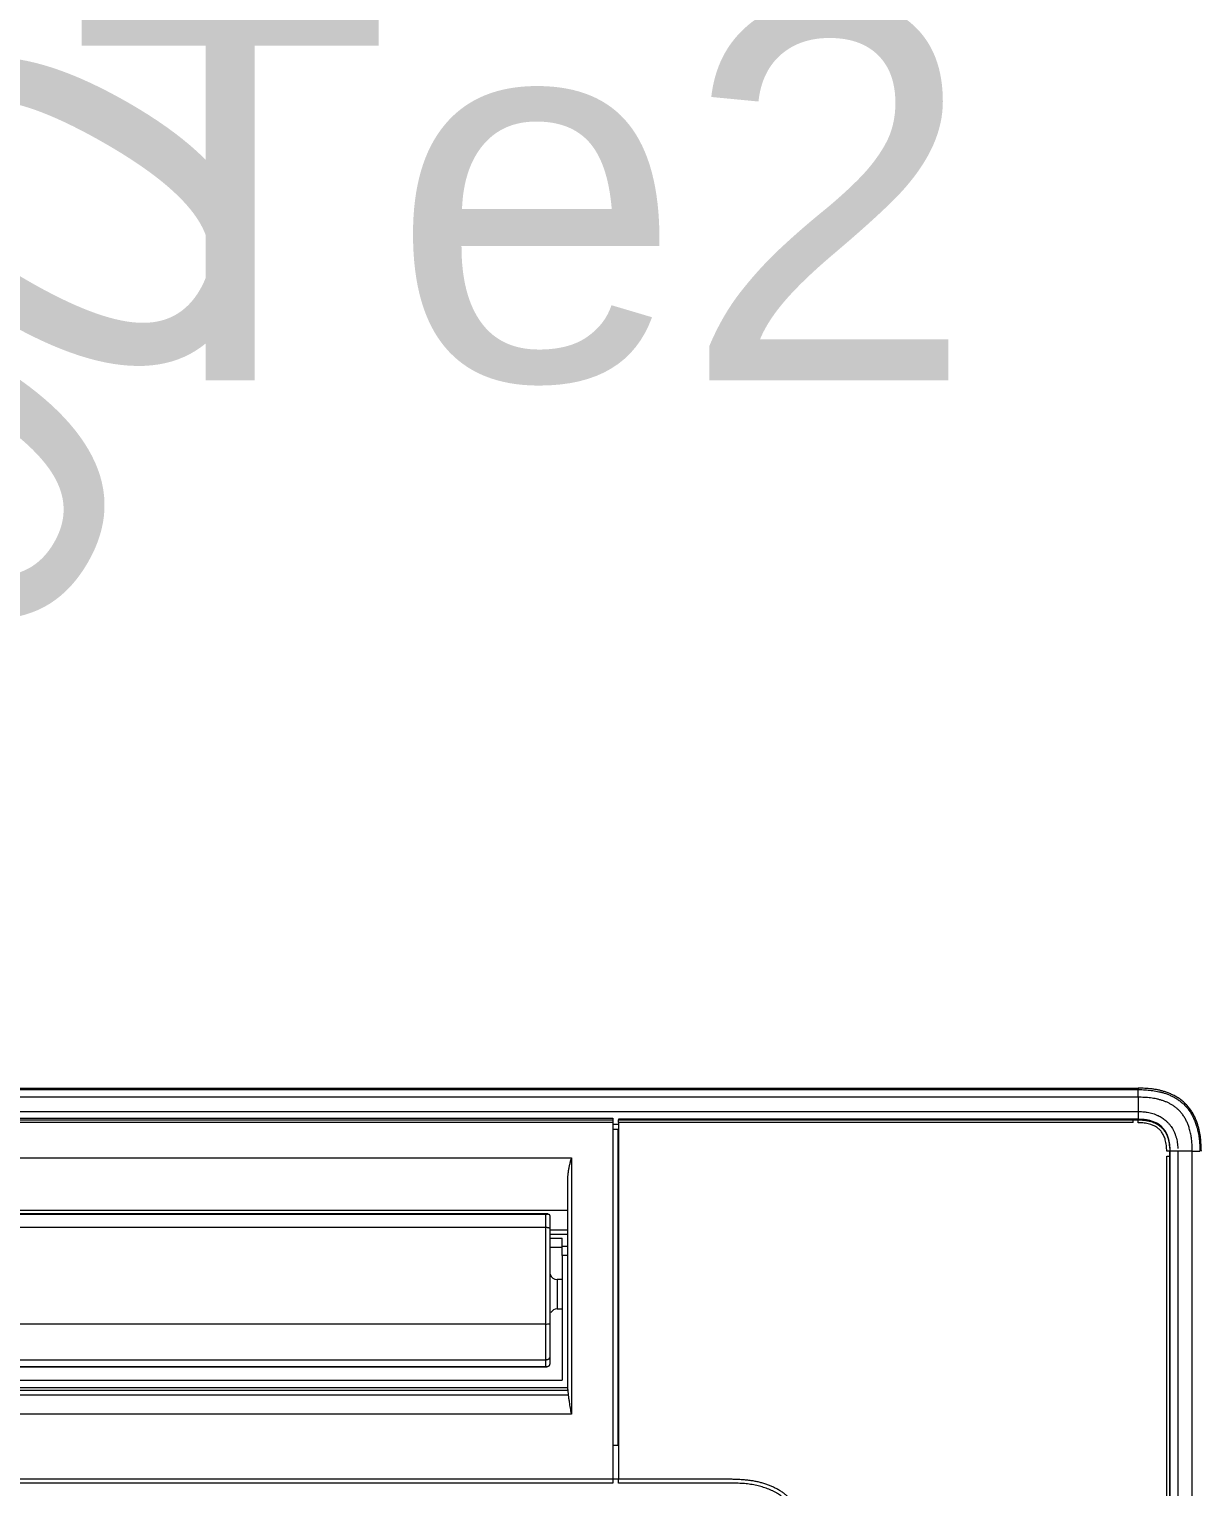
# Model space of a CAD drawing. Header units: metres. Extents: x -101133.8 to -101066.7, y -24899.3 to -24824.7.
# Drawn here: x -101108.305 to -101107.9937, y -24833.3835 to -24832.996 of the extents above; entities that cross this region are included whole.
import ezdxf

# ---------------------------------------------------------------- set-up
doc = ezdxf.new("R2010")
doc.units = ezdxf.units.M
doc.header["$LTSCALE"] = 0.2
doc.header["$PDSIZE"] = -5
for name, color, linetype in [('CMT-COTATION DIVERS', 1, 'Continuous'), ('CMT-CVC-MATERIEL', 30, 'Continuous'), ('CMT-PLB-EC-U', 1, 'Continuous'), ('CMT-PLB-EV-SOUS DALLAGE', 1, 'Continuous')]:
    doc.layers.add(name, color=color, linetype=linetype)
doc.styles.add('Arial', font='arial.ttf')
doc.styles.get("Standard").update_dxf_attribs({"font": 'arial.ttf'})
doc.dimstyles.get("Standard").update_dxf_attribs({"dimtxt": 0.18, "dimasz": 0.18, "dimexe": 0.18, "dimexo": 0.0625, "dimgap": 0.09, "dimtad": 0, "dimtih": 1, "dimtoh": 1, "dimdec": 4, "dimzin": 0, "dimdsep": 46, "dimtxsty": 'Standard', "dimcen": 0.09, "dimadec": 0, "dimazin": 0, "dimtfac": 1, "dimtdec": 4, "dimtofl": 0, "dimtmove": 0, "dimatfit": 3, "dimfxl": 1, "dimtolj": 1, "dimtzin": 0, "dimarcsym": 0})

# ---------------------------------------------------------------- blocks, each defined once
blk = doc.blocks.new('Cassette 600x600')
at = {"linetype": 'Continuous', "lineweight": 13}
for p, q in [((-20573.93, 565.59), (-20573.93, 561.77)), ((-19987.53, 565.59), (-20573.93, 565.59)), ((-20573.93, 561.77), (-19987.53, 561.77)), ((-20573.93, 561.77), (-20573.93, 559.7)), ((-20573.93, 559.7), (-20573.93, 559.55)), ((-20435.73, 559.7), (-20573.93, 559.7)), ((-20573.93, 559.55), (-20572.62, 559.55)), ((-20572.62, 559.55), (-20435.73, 559.55)), ((-20435.73, 558.84), (-20572.62, 558.84)), ((-20590.73, 551.21), (-20590.33, 551.21)), ((-20590.73, -35.19), (-20590.73, 551.21)), ((-20590.33, -35.19), (-20590.33, 551.21)), ((-20588.32, 551.21), (-20584.49, 551.21)), ((-20588.32, 551.21), (-20588.32, -35.19)), ((-20584.49, -35.19), (-20584.49, 551.21)), ((-20584.49, 551.21), (-20582.43, 551.21)), ((-20582.28, 551.21), (-20582.43, 551.21)), ((-20582.43, 551.21), (-20582.43, 413.01)), ((-20582.28, 549.89), (-20582.28, 551.21)), ((-20582.28, 413.01), (-20582.28, 549.89)), ((-20581.56, 549.89), (-20581.56, 413.01)), ((-20486.73, 443.21), (-20486.73, 413.01)), ((-20485.73, 443.21), (-20485.73, 434)), ((-20485.73, 434), (-20485.73, 413.01)), ((-20485.73, 415.01), (-20485.73, 414.22)), ((-20582.73, 104.51), (-20582.73, 411.51)), ((-20582.73, 411.51), (-20582.28, 411.51)), ((-20582.43, 413.01), (-20582.28, 413.01)), ((-20581.56, 413.01), (-20582.28, 413.01)), ((-20582.28, 104.51), (-20582.28, 411.51)), ((-20582.28, 411.51), (-20581.56, 411.51)), ((-20581.56, 413.01), (-20486.73, 413.01)), ((-20581.56, 411.51), (-20581.56, 104.51)), ((-20581.56, 411.51), (-20486.73, 411.51)), ((-20581.03, 413.01), (-20581.03, 411.51)), ((-20579.73, 413.01), (-20579.73, 412.91)), ((-20579.73, 412.91), (-20579.73, 411.51)), ((-20495.73, 412.91), (-20579.73, 412.91)), ((-20495.73, 412.91), (-20495.73, 411.51)), ((-20485.73, 413.01), (-20486.73, 413.01)), ((-20486.73, 413.01), (-20486.73, 411.51)), ((-20486.73, 411.51), (-20486.73, 104.51)), ((-20486.73, 411.51), (-20485.73, 411.51)), ((-20485.73, 411.51), (-20485.73, 104.51)), ((-20572.22, 115.51), (-20572.22, 400.51)), ((-20572.22, 400.51), (-20504.07, 400.51)), ((-20510.98, 399.51), (-20566.63, 399.51)), ((-20558.17, 399.51), (-20558.17, 116.51)), ((-20552.99, 399.51), (-20552.99, 394.71)), ((-20551.83, 399.51), (-20551.83, 394.71)), ((-20548.73, 398.01), (-20548.73, 399.51)), ((-20546.27, 399.51), (-20546.27, 398.01)), ((-20511.13, 116.51), (-20511.13, 399.51)), ((-20509.2, 399.7), (-20510.35, 399.59)), ((-20510.35, 399.59), (-20510.35, 116.42)), ((-20509.2, 116.31), (-20509.2, 399.7)), ((-20504.07, 400.51), (-20504.07, 115.51)), ((-20550.85, 394.71), (-20550.85, 398.01)), ((-20548.73, 398.01), (-20550.85, 398.01)), ((-20546.27, 398.01), (-20548.73, 398.01)), ((-20548.43, 394.71), (-20548.43, 398.01)), ((-20546.27, 398.01), (-20513.13, 398.01)), ((-20539.83, 398.01), (-20539.83, 396.71)), ((-20539.83, 396.71), (-20532.03, 396.71)), ((-20532.03, 396.71), (-20532.03, 398.01)), ((-20513.13, 118.01), (-20513.13, 398.01)), ((-20557.27, 394.23), (-20557.27, 121.78)), ((-20553.73, 393.71), (-20557.11, 393.71)), ((-20557.11, 393.71), (-20557.11, 122.31)), ((-20556.8, 394.69), (-20556.58, 394.71)), ((-20556.58, 394.71), (-20553.44, 394.71)), ((-20528.03, 393.71), (-20553.73, 393.71)), ((-20553.73, 122.31), (-20553.73, 393.71)), ((-20553.44, 394.71), (-20528.06, 394.71)), ((-20528.06, 394.71), (-20519.13, 394.71)), ((-20528.03, 122.31), (-20528.03, 393.71)), ((-20518.53, 393.71), (-20528.03, 393.71)), ((-20519.13, 394.71), (-20517.53, 394.71)), ((-20518.53, 122.31), (-20518.53, 393.71)), ((-20516.68, 393.71), (-20518.53, 393.71)), ((-20517.53, 394.71), (-20517.35, 394.7)), ((-20516.68, 122.31), (-20516.68, 393.71)), ((-20516.64, 122.04), (-20516.64, 393.97))]:
    blk.add_line(p, q, dxfattribs=at)
for centre, radius, start, end in [((-20565.04, 558.93), 8.91, 175.9739, 180.7197), ((-20581.65, 542.32), 8.91, 89.2804, 94.0261), ((-20541.83, 396.71), 2, 286.6773, 0), ((-20530.03, 396.71), 2, 180, 239.2042), ((-20536.29, 393.95), 8.27, 358.2687, 5.2085)]:
    blk.add_arc(centre, radius, start, end, dxfattribs=at)
for points, knots in [([(-20573.93, 568.01), (-20574.23, 568), (-20574.53, 567.99), (-20574.82, 567.98), (-20575.12, 567.97), (-20575.42, 567.95), (-20575.72, 567.94), (-20576.01, 567.92), (-20576.31, 567.9), (-20576.61, 567.88), (-20576.9, 567.86), (-20577.2, 567.83), (-20577.5, 567.79), (-20577.79, 567.76), (-20578.09, 567.72), (-20578.38, 567.67), (-20578.67, 567.62), (-20578.97, 567.56), (-20579.26, 567.5), (-20579.54, 567.44), (-20579.82, 567.38), (-20580.13, 567.3), (-20580.43, 567.22), (-20580.75, 567.12), (-20580.98, 567.05), (-20581.2, 566.98), (-20581.35, 566.93), (-20581.51, 566.87), (-20581.68, 566.82), (-20581.86, 566.75), (-20582.04, 566.68), (-20582.21, 566.61), (-20582.38, 566.54), (-20582.55, 566.47), (-20582.72, 566.39), (-20582.9, 566.32), (-20583.06, 566.23), (-20583.23, 566.15), (-20583.4, 566.07), (-20583.56, 565.98), (-20583.73, 565.9), (-20583.89, 565.81), (-20584.05, 565.71), (-20584.21, 565.62), (-20584.37, 565.52), (-20584.53, 565.42), (-20584.68, 565.32), (-20584.84, 565.21), (-20584.99, 565.11), (-20585.14, 565), (-20585.29, 564.88), (-20585.44, 564.77), (-20585.59, 564.65), (-20585.73, 564.53), (-20585.88, 564.41), (-20586.02, 564.29), (-20586.16, 564.16), (-20586.29, 564.03), (-20586.43, 563.9), (-20586.56, 563.77), (-20586.69, 563.63), (-20586.82, 563.5), (-20586.95, 563.36), (-20587.07, 563.22), (-20587.2, 563.08), (-20587.32, 562.94), (-20587.44, 562.79), (-20587.55, 562.64), (-20587.67, 562.48), (-20587.78, 562.34), (-20587.88, 562.2), (-20587.97, 562.07), (-20588.1, 561.87), (-20588.25, 561.64), (-20588.45, 561.32), (-20588.62, 561.01), (-20588.79, 560.7), (-20588.93, 560.4), (-20589.07, 560.1), (-20589.21, 559.8), (-20589.34, 559.48), (-20589.46, 559.16), (-20589.58, 558.84), (-20589.7, 558.5), (-20589.79, 558.2), (-20589.89, 557.9), (-20589.96, 557.63), (-20590.04, 557.35), (-20590.11, 557.07), (-20590.18, 556.78), (-20590.24, 556.49), (-20590.3, 556.2), (-20590.35, 555.91), (-20590.4, 555.62), (-20590.45, 555.33), (-20590.49, 555.03), (-20590.52, 554.74), (-20590.56, 554.45), (-20590.58, 554.16), (-20590.61, 553.86), (-20590.63, 553.57), (-20590.65, 553.27), (-20590.66, 552.98), (-20590.68, 552.68), (-20590.69, 552.39), (-20590.7, 552.09), (-20590.71, 551.8), (-20590.72, 551.5), (-20590.73, 551.21)], [0, 0, 0, 0, 1, 1, 1, 2, 2, 2, 3, 3, 3, 4, 4, 4, 5, 5, 5, 6, 6, 6, 7, 7, 7, 8, 8, 8, 9, 9, 9, 10, 10, 10, 11, 11, 11, 12, 12, 12, 13, 13, 13, 14, 14, 14, 15, 15, 15, 16, 16, 16, 17, 17, 17, 18, 18, 18, 19, 19, 19, 20, 20, 20, 21, 21, 21, 22, 22, 22, 23, 23, 23, 24, 24, 24, 25, 25, 25, 26, 26, 26, 27, 27, 27, 28, 28, 28, 29, 29, 29, 30, 30, 30, 31, 31, 31, 32, 32, 32, 33, 33, 33, 34, 34, 34, 35, 35, 35, 36, 36, 36, 36]), ([(-20590.33, 551.21), (-20590.33, 551.25), (-20590.33, 551.3), (-20590.33, 551.35), (-20590.33, 551.39), (-20590.33, 551.44), (-20590.33, 551.49), (-20590.33, 551.53), (-20590.33, 551.58), (-20590.33, 551.63), (-20590.33, 551.67), (-20590.33, 551.72), (-20590.33, 551.77), (-20590.32, 551.97), (-20590.31, 552.3), (-20590.3, 552.6), (-20590.29, 552.9), (-20590.27, 553.16), (-20590.25, 553.43), (-20590.23, 553.71), (-20590.21, 553.99), (-20590.18, 554.26), (-20590.15, 554.54), (-20590.11, 554.82), (-20590.07, 555.09), (-20590.03, 555.36), (-20589.99, 555.64), (-20589.94, 555.91), (-20589.89, 556.18), (-20589.84, 556.45), (-20589.78, 556.73), (-20589.72, 557), (-20589.65, 557.27), (-20589.58, 557.53), (-20589.5, 557.79), (-20589.43, 558.04), (-20589.34, 558.33), (-20589.24, 558.62), (-20589.13, 558.94), (-20589, 559.25), (-20588.88, 559.57), (-20588.75, 559.86), (-20588.61, 560.15), (-20588.47, 560.44), (-20588.33, 560.73), (-20588.15, 561.02), (-20587.98, 561.32), (-20587.78, 561.63), (-20587.63, 561.85), (-20587.52, 562.03), (-20587.43, 562.14), (-20587.33, 562.27), (-20587.24, 562.4), (-20587.13, 562.54), (-20587.02, 562.68), (-20586.9, 562.81), (-20586.79, 562.94), (-20586.68, 563.07), (-20586.57, 563.19), (-20586.45, 563.32), (-20586.33, 563.44), (-20586.21, 563.56), (-20586.09, 563.68), (-20585.96, 563.8), (-20585.84, 563.92), (-20585.71, 564.03), (-20585.58, 564.14), (-20585.45, 564.25), (-20585.31, 564.36), (-20585.18, 564.47), (-20585.05, 564.57), (-20584.92, 564.67), (-20584.77, 564.78), (-20584.62, 564.88), (-20584.46, 564.99), (-20584.29, 565.1), (-20584.13, 565.2), (-20583.97, 565.3), (-20583.8, 565.4), (-20583.63, 565.49), (-20583.46, 565.59), (-20583.29, 565.68), (-20583.12, 565.76), (-20582.95, 565.85), (-20582.78, 565.93), (-20582.6, 566.01), (-20582.43, 566.09), (-20582.25, 566.17), (-20582.07, 566.24), (-20581.9, 566.31), (-20581.71, 566.38), (-20581.53, 566.45), (-20581.35, 566.51), (-20581.17, 566.57), (-20580.99, 566.63), (-20580.83, 566.69), (-20580.62, 566.75), (-20580.41, 566.81), (-20580.16, 566.88), (-20579.92, 566.94), (-20579.68, 567), (-20579.45, 567.05), (-20579.22, 567.1), (-20578.98, 567.15), (-20578.75, 567.2), (-20578.51, 567.24), (-20578.27, 567.28), (-20578.03, 567.32), (-20577.79, 567.35), (-20577.55, 567.39), (-20577.32, 567.42), (-20577.07, 567.44), (-20576.83, 567.47), (-20576.59, 567.49), (-20576.35, 567.51), (-20576.12, 567.53), (-20575.89, 567.55), (-20575.63, 567.56), (-20575.37, 567.58), (-20575.09, 567.59), (-20574.91, 567.59), (-20574.81, 567.59), (-20574.74, 567.6), (-20574.66, 567.6), (-20574.58, 567.6), (-20574.5, 567.6), (-20574.42, 567.6), (-20574.34, 567.6), (-20574.26, 567.6), (-20574.17, 567.6), (-20574.09, 567.6), (-20574.01, 567.61), (-20573.93, 567.61)], [0, 0, 0, 0, 1, 1, 1, 2, 2, 2, 3, 3, 3, 4, 4, 4, 5, 5, 5, 6, 6, 6, 7, 7, 7, 8, 8, 8, 9, 9, 9, 10, 10, 10, 11, 11, 11, 12, 12, 12, 13, 13, 13, 14, 14, 14, 15, 15, 15, 16, 16, 16, 17, 17, 17, 18, 18, 18, 19, 19, 19, 20, 20, 20, 21, 21, 21, 22, 22, 22, 23, 23, 23, 24, 24, 24, 25, 25, 25, 26, 26, 26, 27, 27, 27, 28, 28, 28, 29, 29, 29, 30, 30, 30, 31, 31, 31, 32, 32, 32, 33, 33, 33, 34, 34, 34, 35, 35, 35, 36, 36, 36, 37, 37, 37, 38, 38, 38, 39, 39, 39, 40, 40, 40, 41, 41, 41, 42, 42, 42, 43, 43, 43, 44, 44, 44, 44]), ([(-20573.93, 565.59), (-20573.93, 565.66), (-20573.93, 565.72), (-20573.93, 565.79), (-20573.93, 565.85), (-20573.93, 565.92), (-20573.93, 565.98), (-20573.93, 566.05), (-20573.93, 566.11), (-20573.93, 566.17), (-20573.93, 566.23), (-20573.93, 566.3), (-20573.93, 566.35), (-20573.93, 566.41), (-20573.93, 566.47), (-20573.93, 566.53), (-20573.93, 566.58), (-20573.93, 566.64), (-20573.93, 566.69), (-20573.93, 566.74), (-20573.93, 566.79), (-20573.93, 566.84), (-20573.93, 566.89), (-20573.93, 566.94), (-20573.93, 566.99), (-20573.93, 567.03), (-20573.93, 567.07), (-20573.93, 567.12), (-20573.93, 567.16), (-20573.93, 567.2), (-20573.93, 567.23), (-20573.93, 567.27), (-20573.93, 567.3), (-20573.93, 567.33), (-20573.93, 567.37), (-20573.93, 567.39), (-20573.93, 567.42), (-20573.93, 567.44), (-20573.93, 567.46), (-20573.93, 567.48), (-20573.93, 567.5), (-20573.93, 567.52), (-20573.93, 567.53), (-20573.93, 567.55), (-20573.93, 567.56), (-20573.93, 567.57), (-20573.93, 567.58), (-20573.93, 567.59), (-20573.93, 567.61)], [0, 0, 0, 0, 1, 1, 1, 2, 2, 2, 3, 3, 3, 4, 4, 4, 5, 5, 5, 6, 6, 6, 7, 7, 7, 8, 8, 8, 9, 9, 9, 10, 10, 10, 11, 11, 11, 12, 12, 12, 13, 13, 13, 14, 14, 14, 15, 15, 15, 16, 16, 16, 16]), ([(-20573.93, 565.59), (-20574.01, 565.59), (-20574.08, 565.59), (-20574.16, 565.59), (-20574.24, 565.59), (-20574.31, 565.59), (-20574.39, 565.59), (-20574.47, 565.59), (-20574.54, 565.59), (-20574.62, 565.58), (-20574.69, 565.58), (-20574.76, 565.58), (-20574.85, 565.58), (-20575.02, 565.57), (-20575.27, 565.56), (-20575.51, 565.55), (-20575.74, 565.54), (-20575.95, 565.52), (-20576.16, 565.51), (-20576.38, 565.49), (-20576.6, 565.47), (-20576.82, 565.44), (-20577.04, 565.42), (-20577.26, 565.39), (-20577.48, 565.36), (-20577.7, 565.33), (-20577.91, 565.29), (-20578.13, 565.26), (-20578.35, 565.22), (-20578.56, 565.18), (-20578.78, 565.13), (-20578.99, 565.09), (-20579.2, 565.04), (-20579.42, 564.98), (-20579.64, 564.92), (-20579.87, 564.86), (-20580.05, 564.8), (-20580.24, 564.75), (-20580.37, 564.7), (-20580.52, 564.65), (-20580.67, 564.6), (-20580.83, 564.55), (-20580.99, 564.49), (-20581.14, 564.43), (-20581.29, 564.37), (-20581.44, 564.3), (-20581.59, 564.24), (-20581.74, 564.17), (-20581.89, 564.1), (-20582.04, 564.03), (-20582.19, 563.96), (-20582.33, 563.88), (-20582.48, 563.81), (-20582.62, 563.73), (-20582.76, 563.65), (-20582.91, 563.56), (-20583.05, 563.47), (-20583.18, 563.39), (-20583.31, 563.31), (-20583.43, 563.23), (-20583.59, 563.11), (-20583.78, 562.98), (-20584.03, 562.78), (-20584.25, 562.59), (-20584.48, 562.4), (-20584.68, 562.21), (-20584.87, 562.01), (-20585.07, 561.81), (-20585.26, 561.6), (-20585.44, 561.38), (-20585.62, 561.16), (-20585.79, 560.94), (-20585.95, 560.71), (-20586.11, 560.48), (-20586.26, 560.24), (-20586.39, 560), (-20586.53, 559.76), (-20586.66, 559.51), (-20586.78, 559.26), (-20586.9, 559.01), (-20587.02, 558.76), (-20587.12, 558.5), (-20587.22, 558.24), (-20587.32, 557.97), (-20587.41, 557.71), (-20587.5, 557.45), (-20587.57, 557.19), (-20587.65, 556.92), (-20587.72, 556.66), (-20587.79, 556.39), (-20587.85, 556.12), (-20587.9, 555.85), (-20587.96, 555.58), (-20588, 555.31), (-20588.05, 555.04), (-20588.09, 554.77), (-20588.12, 554.5), (-20588.15, 554.23), (-20588.18, 553.95), (-20588.2, 553.68), (-20588.22, 553.4), (-20588.24, 553.13), (-20588.26, 552.86), (-20588.27, 552.58), (-20588.28, 552.31), (-20588.29, 552.03), (-20588.3, 551.76), (-20588.31, 551.48), (-20588.32, 551.21)], [0, 0, 0, 0, 1, 1, 1, 2, 2, 2, 3, 3, 3, 4, 4, 4, 5, 5, 5, 6, 6, 6, 7, 7, 7, 8, 8, 8, 9, 9, 9, 10, 10, 10, 11, 11, 11, 12, 12, 12, 13, 13, 13, 14, 14, 14, 15, 15, 15, 16, 16, 16, 17, 17, 17, 18, 18, 18, 19, 19, 19, 20, 20, 20, 21, 21, 21, 22, 22, 22, 23, 23, 23, 24, 24, 24, 25, 25, 25, 26, 26, 26, 27, 27, 27, 28, 28, 28, 29, 29, 29, 30, 30, 30, 31, 31, 31, 32, 32, 32, 33, 33, 33, 34, 34, 34, 35, 35, 35, 36, 36, 36, 36]), ([(-20584.49, 551.21), (-20584.49, 551.41), (-20584.49, 551.61), (-20584.48, 551.82), (-20584.48, 552.02), (-20584.46, 552.22), (-20584.45, 552.43), (-20584.43, 552.63), (-20584.41, 552.84), (-20584.39, 553.04), (-20584.37, 553.23), (-20584.34, 553.42), (-20584.3, 553.64), (-20584.27, 553.87), (-20584.22, 554.13), (-20584.16, 554.39), (-20584.1, 554.64), (-20584.03, 554.88), (-20583.96, 555.12), (-20583.89, 555.36), (-20583.81, 555.6), (-20583.72, 555.84), (-20583.62, 556.08), (-20583.51, 556.33), (-20583.42, 556.54), (-20583.32, 556.74), (-20583.23, 556.9), (-20583.14, 557.07), (-20583.05, 557.23), (-20582.94, 557.41), (-20582.83, 557.58), (-20582.72, 557.75), (-20582.6, 557.91), (-20582.49, 558.06), (-20582.37, 558.22), (-20582.26, 558.36), (-20582.11, 558.53), (-20581.97, 558.69), (-20581.8, 558.87), (-20581.63, 559.04), (-20581.46, 559.21), (-20581.29, 559.36), (-20581.11, 559.51), (-20580.93, 559.66), (-20580.74, 559.8), (-20580.55, 559.94), (-20580.36, 560.07), (-20580.17, 560.19), (-20579.96, 560.32), (-20579.74, 560.45), (-20579.5, 560.58), (-20579.25, 560.69), (-20579.01, 560.81), (-20578.77, 560.91), (-20578.52, 561.01), (-20578.27, 561.1), (-20578.02, 561.19), (-20577.76, 561.26), (-20577.51, 561.34), (-20577.25, 561.4), (-20576.99, 561.46), (-20576.74, 561.52), (-20576.49, 561.56), (-20576.23, 561.6), (-20575.98, 561.64), (-20575.72, 561.67), (-20575.47, 561.7), (-20575.21, 561.72), (-20574.96, 561.74), (-20574.7, 561.75)], [0, 0, 0, 0, 1, 1, 1, 2, 2, 2, 3, 3, 3, 4, 4, 4, 5, 5, 5, 6, 6, 6, 7, 7, 7, 8, 8, 8, 9, 9, 9, 10, 10, 10, 11, 11, 11, 12, 12, 12, 13, 13, 13, 14, 14, 14, 15, 15, 15, 16, 16, 16, 17, 17, 17, 18, 18, 18, 19, 19, 19, 20, 20, 20, 21, 21, 21, 22, 22, 22, 23, 23, 23, 23]), ([(-20573.93, 559.7), (-20574.08, 559.7), (-20574.24, 559.69), (-20574.39, 559.69), (-20574.55, 559.68), (-20574.7, 559.68), (-20574.85, 559.67), (-20575.01, 559.66), (-20575.16, 559.65), (-20575.31, 559.64), (-20575.47, 559.63), (-20575.62, 559.61), (-20575.77, 559.59), (-20575.93, 559.58), (-20576.08, 559.55), (-20576.23, 559.53), (-20576.38, 559.5), (-20576.53, 559.48), (-20576.68, 559.44), (-20576.83, 559.41), (-20576.99, 559.37), (-20577.13, 559.34), (-20577.28, 559.3), (-20577.41, 559.26), (-20577.57, 559.21), (-20577.74, 559.15), (-20577.92, 559.09), (-20578.1, 559.02), (-20578.28, 558.95), (-20578.44, 558.88), (-20578.61, 558.79), (-20578.77, 558.71), (-20578.94, 558.63), (-20579.1, 558.53), (-20579.26, 558.44), (-20579.41, 558.34), (-20579.56, 558.23), (-20579.72, 558.12), (-20579.86, 558), (-20580, 557.88), (-20580.14, 557.76), (-20580.28, 557.63), (-20580.41, 557.49), (-20580.54, 557.36), (-20580.66, 557.22), (-20580.78, 557.07), (-20580.9, 556.92), (-20581.01, 556.76), (-20581.11, 556.62), (-20581.2, 556.47), (-20581.29, 556.33), (-20581.37, 556.18), (-20581.45, 556.03), (-20581.52, 555.88), (-20581.59, 555.73), (-20581.66, 555.57), (-20581.73, 555.42), (-20581.79, 555.26), (-20581.85, 555.1), (-20581.91, 554.93), (-20581.95, 554.78), (-20582, 554.62), (-20582.04, 554.48), (-20582.08, 554.34), (-20582.11, 554.2), (-20582.15, 554.05), (-20582.18, 553.9), (-20582.21, 553.75), (-20582.24, 553.61), (-20582.26, 553.46), (-20582.29, 553.31), (-20582.31, 553.16), (-20582.32, 553.01), (-20582.34, 552.86), (-20582.36, 552.71), (-20582.37, 552.56), (-20582.38, 552.41), (-20582.39, 552.26), (-20582.4, 552.11), (-20582.4, 551.96), (-20582.41, 551.81), (-20582.41, 551.66), (-20582.42, 551.51), (-20582.42, 551.36), (-20582.43, 551.21)], [0, 0, 0, 0, 1, 1, 1, 2, 2, 2, 3, 3, 3, 4, 4, 4, 5, 5, 5, 6, 6, 6, 7, 7, 7, 8, 8, 8, 9, 9, 9, 10, 10, 10, 11, 11, 11, 12, 12, 12, 13, 13, 13, 14, 14, 14, 15, 15, 15, 16, 16, 16, 17, 17, 17, 18, 18, 18, 19, 19, 19, 20, 20, 20, 21, 21, 21, 22, 22, 22, 23, 23, 23, 24, 24, 24, 25, 25, 25, 26, 26, 26, 27, 27, 27, 28, 28, 28, 28]), ([(-20582.28, 551.21), (-20582.28, 551.36), (-20582.28, 551.51), (-20582.27, 551.66), (-20582.27, 551.81), (-20582.26, 551.96), (-20582.26, 552.11), (-20582.25, 552.26), (-20582.24, 552.41), (-20582.22, 552.56), (-20582.21, 552.71), (-20582.2, 552.86), (-20582.18, 553.01), (-20582.16, 553.16), (-20582.14, 553.3), (-20582.11, 553.45), (-20582.09, 553.6), (-20582.06, 553.75), (-20582.03, 553.89), (-20582, 554.04), (-20581.97, 554.19), (-20581.93, 554.33), (-20581.89, 554.47), (-20581.86, 554.61), (-20581.81, 554.77), (-20581.76, 554.92), (-20581.7, 555.1), (-20581.63, 555.27), (-20581.57, 555.44), (-20581.5, 555.6), (-20581.42, 555.76), (-20581.35, 555.92), (-20581.26, 556.08), (-20581.18, 556.23), (-20581.09, 556.39), (-20580.99, 556.54), (-20580.89, 556.68), (-20580.79, 556.83), (-20580.67, 556.98), (-20580.55, 557.12), (-20580.43, 557.27), (-20580.31, 557.4), (-20580.17, 557.53), (-20580.04, 557.66), (-20579.9, 557.78), (-20579.76, 557.9), (-20579.62, 558.02), (-20579.47, 558.12), (-20579.31, 558.23), (-20579.16, 558.34), (-20578.98, 558.44), (-20578.81, 558.53), (-20578.64, 558.63), (-20578.47, 558.71), (-20578.29, 558.79), (-20578.1, 558.87), (-20577.91, 558.94), (-20577.74, 559), (-20577.57, 559.06), (-20577.41, 559.11), (-20577.18, 559.17), (-20576.95, 559.23), (-20576.66, 559.3), (-20576.38, 559.35), (-20576.1, 559.41), (-20575.84, 559.44), (-20575.57, 559.47), (-20575.3, 559.5), (-20575.02, 559.52), (-20574.75, 559.54)], [0, 0, 0, 0, 1, 1, 1, 2, 2, 2, 3, 3, 3, 4, 4, 4, 5, 5, 5, 6, 6, 6, 7, 7, 7, 8, 8, 8, 9, 9, 9, 10, 10, 10, 11, 11, 11, 12, 12, 12, 13, 13, 13, 14, 14, 14, 15, 15, 15, 16, 16, 16, 17, 17, 17, 18, 18, 18, 19, 19, 19, 20, 20, 20, 21, 21, 21, 22, 22, 22, 23, 23, 23, 23]), ([(-20573.95, 558.82), (-20574.21, 558.8), (-20574.46, 558.79), (-20574.72, 558.77), (-20574.98, 558.75), (-20575.24, 558.72), (-20575.49, 558.7), (-20575.74, 558.67), (-20575.98, 558.63), (-20576.25, 558.59), (-20576.51, 558.54), (-20576.79, 558.47), (-20576.99, 558.42), (-20577.2, 558.36), (-20577.34, 558.32), (-20577.49, 558.26), (-20577.64, 558.2), (-20577.81, 558.14), (-20577.97, 558.07), (-20578.13, 558), (-20578.28, 557.92), (-20578.44, 557.84), (-20578.59, 557.75), (-20578.74, 557.66), (-20578.88, 557.56), (-20579.02, 557.47), (-20579.14, 557.38), (-20579.26, 557.28), (-20579.38, 557.18), (-20579.5, 557.07), (-20579.61, 556.96), (-20579.73, 556.85), (-20579.84, 556.73), (-20579.94, 556.61), (-20580.04, 556.49), (-20580.14, 556.36), (-20580.23, 556.23), (-20580.32, 556.11), (-20580.41, 555.97), (-20580.49, 555.84), (-20580.56, 555.7), (-20580.64, 555.57), (-20580.71, 555.42), (-20580.77, 555.28), (-20580.84, 555.13), (-20580.9, 554.99), (-20580.95, 554.86), (-20581, 554.74), (-20581.06, 554.55), (-20581.12, 554.36), (-20581.19, 554.1), (-20581.25, 553.86), (-20581.31, 553.61), (-20581.35, 553.38), (-20581.39, 553.15), (-20581.43, 552.92), (-20581.46, 552.69), (-20581.48, 552.44), (-20581.5, 552.18), (-20581.52, 551.9), (-20581.53, 551.72), (-20581.53, 551.68), (-20581.53, 551.64), (-20581.53, 551.6), (-20581.53, 551.56), (-20581.53, 551.52), (-20581.54, 551.47), (-20581.54, 551.43), (-20581.54, 551.39), (-20581.54, 551.35), (-20581.54, 551.31), (-20581.54, 551.27), (-20581.54, 551.23)], [0, 0, 0, 0, 1, 1, 1, 2, 2, 2, 3, 3, 3, 4, 4, 4, 5, 5, 5, 6, 6, 6, 7, 7, 7, 8, 8, 8, 9, 9, 9, 10, 10, 10, 11, 11, 11, 12, 12, 12, 13, 13, 13, 14, 14, 14, 15, 15, 15, 16, 16, 16, 17, 17, 17, 18, 18, 18, 19, 19, 19, 20, 20, 20, 21, 21, 21, 22, 22, 22, 23, 23, 23, 24, 24, 24, 24]), ([(-20572.62, 558.84), (-20572.62, 558.86), (-20572.62, 558.89), (-20572.62, 558.91), (-20572.62, 558.93), (-20572.62, 558.96), (-20572.62, 558.98), (-20572.62, 559), (-20572.62, 559.02), (-20572.62, 559.05), (-20572.62, 559.07), (-20572.62, 559.09), (-20572.62, 559.11), (-20572.62, 559.13), (-20572.62, 559.15), (-20572.62, 559.17), (-20572.62, 559.19), (-20572.62, 559.21), (-20572.62, 559.23), (-20572.62, 559.25), (-20572.62, 559.27), (-20572.62, 559.29), (-20572.62, 559.3), (-20572.62, 559.32), (-20572.62, 559.34), (-20572.62, 559.35), (-20572.62, 559.37), (-20572.62, 559.38), (-20572.62, 559.4), (-20572.62, 559.41), (-20572.62, 559.42), (-20572.62, 559.44), (-20572.62, 559.45), (-20572.62, 559.46), (-20572.62, 559.47), (-20572.62, 559.48), (-20572.62, 559.49), (-20572.62, 559.5), (-20572.62, 559.5), (-20572.62, 559.51), (-20572.62, 559.52), (-20572.62, 559.52), (-20572.62, 559.53), (-20572.62, 559.53), (-20572.62, 559.54), (-20572.62, 559.54), (-20572.62, 559.55), (-20572.62, 559.55), (-20572.62, 559.55)], [0, 0, 0, 0, 1, 1, 1, 2, 2, 2, 3, 3, 3, 4, 4, 4, 5, 5, 5, 6, 6, 6, 7, 7, 7, 8, 8, 8, 9, 9, 9, 10, 10, 10, 11, 11, 11, 12, 12, 12, 13, 13, 13, 14, 14, 14, 15, 15, 15, 16, 16, 16, 16]), ([(-20588.32, 551.21), (-20588.38, 551.21), (-20588.45, 551.21), (-20588.51, 551.21), (-20588.58, 551.21), (-20588.64, 551.21), (-20588.71, 551.21), (-20588.77, 551.21), (-20588.84, 551.21), (-20588.9, 551.21), (-20588.96, 551.21), (-20589.02, 551.21), (-20589.08, 551.21), (-20589.14, 551.21), (-20589.2, 551.21), (-20589.25, 551.21), (-20589.31, 551.21), (-20589.36, 551.21), (-20589.42, 551.21), (-20589.47, 551.21), (-20589.52, 551.21), (-20589.57, 551.21), (-20589.62, 551.21), (-20589.66, 551.21), (-20589.71, 551.21), (-20589.76, 551.21), (-20589.8, 551.21), (-20589.84, 551.21), (-20589.88, 551.21), (-20589.92, 551.21), (-20589.96, 551.21), (-20589.99, 551.21), (-20590.03, 551.21), (-20590.06, 551.21), (-20590.09, 551.21), (-20590.12, 551.21), (-20590.14, 551.21), (-20590.17, 551.21), (-20590.19, 551.21), (-20590.21, 551.21), (-20590.23, 551.21), (-20590.24, 551.21), (-20590.26, 551.21), (-20590.27, 551.21), (-20590.28, 551.21), (-20590.3, 551.21), (-20590.31, 551.21), (-20590.32, 551.21), (-20590.33, 551.21)], [0, 0, 0, 0, 1, 1, 1, 2, 2, 2, 3, 3, 3, 4, 4, 4, 5, 5, 5, 6, 6, 6, 7, 7, 7, 8, 8, 8, 9, 9, 9, 10, 10, 10, 11, 11, 11, 12, 12, 12, 13, 13, 13, 14, 14, 14, 15, 15, 15, 16, 16, 16, 16]), ([(-20581.56, 549.89), (-20581.59, 549.89), (-20581.61, 549.89), (-20581.63, 549.89), (-20581.66, 549.89), (-20581.68, 549.89), (-20581.7, 549.89), (-20581.73, 549.89), (-20581.75, 549.89), (-20581.77, 549.89), (-20581.79, 549.89), (-20581.82, 549.89), (-20581.84, 549.89), (-20581.86, 549.89), (-20581.88, 549.89), (-20581.9, 549.89), (-20581.92, 549.89), (-20581.94, 549.89), (-20581.96, 549.89), (-20581.97, 549.89), (-20581.99, 549.89), (-20582.01, 549.89), (-20582.03, 549.89), (-20582.04, 549.89), (-20582.06, 549.89), (-20582.08, 549.89), (-20582.09, 549.89), (-20582.11, 549.89), (-20582.12, 549.89), (-20582.13, 549.89), (-20582.15, 549.89), (-20582.16, 549.89), (-20582.17, 549.89), (-20582.18, 549.89), (-20582.19, 549.89), (-20582.2, 549.89), (-20582.21, 549.89), (-20582.22, 549.89), (-20582.23, 549.89), (-20582.23, 549.89), (-20582.24, 549.89), (-20582.25, 549.89), (-20582.25, 549.89), (-20582.26, 549.89), (-20582.26, 549.89), (-20582.27, 549.89), (-20582.27, 549.89), (-20582.27, 549.89), (-20582.28, 549.89)], [0, 0, 0, 0, 1, 1, 1, 2, 2, 2, 3, 3, 3, 4, 4, 4, 5, 5, 5, 6, 6, 6, 7, 7, 7, 8, 8, 8, 9, 9, 9, 10, 10, 10, 11, 11, 11, 12, 12, 12, 13, 13, 13, 14, 14, 14, 15, 15, 15, 16, 16, 16, 16]), ([(-20465.93, 464.01), (-20466.33, 463.99), (-20466.73, 463.98), (-20467.13, 463.96), (-20467.53, 463.95), (-20467.93, 463.93), (-20468.33, 463.91), (-20468.72, 463.88), (-20469.12, 463.85), (-20469.52, 463.82), (-20469.93, 463.78), (-20470.34, 463.74), (-20470.71, 463.69), (-20471.09, 463.64), (-20471.43, 463.58), (-20471.78, 463.52), (-20472.12, 463.45), (-20472.48, 463.38), (-20472.83, 463.3), (-20473.18, 463.22), (-20473.53, 463.13), (-20473.88, 463.03), (-20474.23, 462.94), (-20474.58, 462.83), (-20474.91, 462.72), (-20475.24, 462.61), (-20475.54, 462.5), (-20475.84, 462.38), (-20476.14, 462.26), (-20476.45, 462.13), (-20476.75, 461.99), (-20477.06, 461.86), (-20477.35, 461.72), (-20477.65, 461.56), (-20477.94, 461.41), (-20478.23, 461.24), (-20478.51, 461.08), (-20478.79, 460.91), (-20479.05, 460.75), (-20479.31, 460.57), (-20479.56, 460.39), (-20479.82, 460.21), (-20480.07, 460.01), (-20480.32, 459.82), (-20480.56, 459.62), (-20480.8, 459.41), (-20481.03, 459.2), (-20481.26, 458.99), (-20481.49, 458.76), (-20481.71, 458.54), (-20481.93, 458.31), (-20482.13, 458.07), (-20482.34, 457.84), (-20482.54, 457.59), (-20482.74, 457.34), (-20482.93, 457.1), (-20483.12, 456.84), (-20483.29, 456.58), (-20483.47, 456.32), (-20483.64, 456.06), (-20483.8, 455.79), (-20483.97, 455.51), (-20484.13, 455.22), (-20484.29, 454.92), (-20484.44, 454.63), (-20484.58, 454.33), (-20484.72, 454.03), (-20484.85, 453.73), (-20484.98, 453.42), (-20485.1, 453.12), (-20485.22, 452.81), (-20485.33, 452.51), (-20485.44, 452.18), (-20485.55, 451.86), (-20485.66, 451.5), (-20485.76, 451.15), (-20485.86, 450.8), (-20485.95, 450.46), (-20486.03, 450.11), (-20486.11, 449.76), (-20486.18, 449.4), (-20486.24, 449.05), (-20486.31, 448.7), (-20486.36, 448.36), (-20486.41, 447.99), (-20486.46, 447.61), (-20486.51, 447.2), (-20486.54, 446.8), (-20486.58, 446.39), (-20486.61, 446), (-20486.63, 445.6), (-20486.65, 445.21), (-20486.67, 444.8), (-20486.69, 444.4), (-20486.7, 444), (-20486.72, 443.6), (-20486.73, 443.21)], [0, 0, 0, 0, 1, 1, 1, 2, 2, 2, 3, 3, 3, 4, 4, 4, 5, 5, 5, 6, 6, 6, 7, 7, 7, 8, 8, 8, 9, 9, 9, 10, 10, 10, 11, 11, 11, 12, 12, 12, 13, 13, 13, 14, 14, 14, 15, 15, 15, 16, 16, 16, 17, 17, 17, 18, 18, 18, 19, 19, 19, 20, 20, 20, 21, 21, 21, 22, 22, 22, 23, 23, 23, 24, 24, 24, 25, 25, 25, 26, 26, 26, 27, 27, 27, 28, 28, 28, 29, 29, 29, 30, 30, 30, 31, 31, 31, 32, 32, 32, 32]), ([(-20465.93, 463.01), (-20466.31, 462.99), (-20466.7, 462.98), (-20467.08, 462.96), (-20467.47, 462.95), (-20467.85, 462.93), (-20468.23, 462.91), (-20468.62, 462.89), (-20469, 462.86), (-20469.38, 462.83), (-20469.77, 462.79), (-20470.14, 462.75), (-20470.53, 462.7), (-20470.92, 462.65), (-20471.31, 462.59), (-20471.7, 462.52), (-20472.09, 462.44), (-20472.48, 462.36), (-20472.86, 462.27), (-20473.24, 462.18), (-20473.61, 462.08), (-20474, 461.96), (-20474.4, 461.83), (-20474.83, 461.69), (-20475.13, 461.58), (-20475.37, 461.49), (-20475.53, 461.43), (-20475.71, 461.35), (-20475.9, 461.28), (-20476.1, 461.19), (-20476.29, 461.11), (-20476.49, 461.02), (-20476.68, 460.93), (-20476.86, 460.84), (-20477.05, 460.75), (-20477.23, 460.65), (-20477.42, 460.55), (-20477.61, 460.45), (-20477.79, 460.34), (-20477.98, 460.23), (-20478.16, 460.12), (-20478.35, 460.01), (-20478.53, 459.89), (-20478.7, 459.77), (-20478.88, 459.65), (-20479.06, 459.52), (-20479.23, 459.4), (-20479.4, 459.26), (-20479.57, 459.13), (-20479.74, 459), (-20479.9, 458.87), (-20480.05, 458.73), (-20480.21, 458.59), (-20480.37, 458.45), (-20480.52, 458.31), (-20480.67, 458.16), (-20480.82, 458.01), (-20480.97, 457.86), (-20481.11, 457.71), (-20481.25, 457.56), (-20481.39, 457.4), (-20481.54, 457.24), (-20481.68, 457.07), (-20481.81, 456.9), (-20481.95, 456.73), (-20482.08, 456.56), (-20482.21, 456.38), (-20482.34, 456.21), (-20482.46, 456.03), (-20482.58, 455.85), (-20482.7, 455.67), (-20482.81, 455.5), (-20482.93, 455.3), (-20483.05, 455.1), (-20483.17, 454.88), (-20483.29, 454.66), (-20483.41, 454.44), (-20483.52, 454.23), (-20483.63, 454.01), (-20483.73, 453.78), (-20483.84, 453.56), (-20483.93, 453.34), (-20484.03, 453.11), (-20484.12, 452.89), (-20484.21, 452.65), (-20484.3, 452.42), (-20484.39, 452.18), (-20484.47, 451.94), (-20484.55, 451.7), (-20484.62, 451.46), (-20484.7, 451.22), (-20484.77, 450.98), (-20484.83, 450.73), (-20484.9, 450.49), (-20484.96, 450.25), (-20485.02, 450.01), (-20485.07, 449.75), (-20485.13, 449.5), (-20485.19, 449.22), (-20485.24, 448.95), (-20485.29, 448.68), (-20485.34, 448.41), (-20485.38, 448.14), (-20485.42, 447.88), (-20485.46, 447.6), (-20485.49, 447.33), (-20485.53, 447.06), (-20485.55, 446.79), (-20485.58, 446.52), (-20485.6, 446.25), (-20485.62, 445.97), (-20485.64, 445.69), (-20485.66, 445.42), (-20485.67, 445.14), (-20485.68, 444.86), (-20485.69, 444.59), (-20485.7, 444.31), (-20485.71, 444.03), (-20485.72, 443.76), (-20485.72, 443.48), (-20485.73, 443.21)], [0, 0, 0, 0, 1, 1, 1, 2, 2, 2, 3, 3, 3, 4, 4, 4, 5, 5, 5, 6, 6, 6, 7, 7, 7, 8, 8, 8, 9, 9, 9, 10, 10, 10, 11, 11, 11, 12, 12, 12, 13, 13, 13, 14, 14, 14, 15, 15, 15, 16, 16, 16, 17, 17, 17, 18, 18, 18, 19, 19, 19, 20, 20, 20, 21, 21, 21, 22, 22, 22, 23, 23, 23, 24, 24, 24, 25, 25, 25, 26, 26, 26, 27, 27, 27, 28, 28, 28, 29, 29, 29, 30, 30, 30, 31, 31, 31, 32, 32, 32, 33, 33, 33, 34, 34, 34, 35, 35, 35, 36, 36, 36, 37, 37, 37, 38, 38, 38, 39, 39, 39, 40, 40, 40, 40]), ([(-20566.63, 399.51), (-20566.8, 399.52), (-20566.97, 399.53), (-20567.13, 399.54), (-20567.3, 399.55), (-20567.46, 399.57), (-20567.63, 399.58), (-20567.8, 399.6), (-20567.98, 399.61), (-20568.13, 399.63), (-20568.29, 399.65), (-20568.43, 399.66), (-20568.63, 399.69), (-20568.88, 399.73), (-20569.22, 399.79), (-20569.54, 399.85), (-20569.86, 399.91), (-20570.15, 399.98), (-20570.44, 400.05), (-20570.72, 400.12), (-20571, 400.19), (-20571.32, 400.27), (-20571.64, 400.35), (-20572, 400.45), (-20572.19, 400.5), (-20572.19, 400.5), (-20572.2, 400.5), (-20572.2, 400.5), (-20572.2, 400.5), (-20572.2, 400.5), (-20572.2, 400.5), (-20572.21, 400.5), (-20572.21, 400.5), (-20572.21, 400.5), (-20572.21, 400.5), (-20572.21, 400.5), (-20572.22, 400.51)], [0, 0, 0, 0, 1, 1, 1, 2, 2, 2, 3, 3, 3, 4, 4, 4, 5, 5, 5, 6, 6, 6, 7, 7, 7, 8, 8, 8, 9, 9, 9, 10, 10, 10, 11, 11, 11, 12, 12, 12, 12]), ([(-20510.35, 399.59), (-20510.38, 399.59), (-20510.41, 399.59), (-20510.43, 399.58), (-20510.46, 399.58), (-20510.48, 399.58), (-20510.51, 399.57), (-20510.54, 399.57), (-20510.56, 399.57), (-20510.59, 399.56), (-20510.61, 399.56), (-20510.64, 399.56), (-20510.66, 399.55), (-20510.68, 399.55), (-20510.71, 399.54), (-20510.73, 399.54), (-20510.75, 399.54), (-20510.77, 399.53), (-20510.8, 399.53), (-20510.82, 399.52), (-20510.84, 399.52), (-20510.86, 399.52), (-20510.88, 399.51), (-20510.9, 399.51), (-20510.91, 399.51), (-20510.92, 399.51), (-20510.92, 399.51), (-20510.93, 399.51), (-20510.94, 399.51), (-20510.94, 399.51), (-20510.95, 399.51), (-20510.95, 399.51), (-20510.96, 399.51), (-20510.97, 399.51), (-20510.97, 399.51), (-20510.98, 399.51), (-20510.98, 399.51)], [0, 0, 0, 0, 1, 1, 1, 2, 2, 2, 3, 3, 3, 4, 4, 4, 5, 5, 5, 6, 6, 6, 7, 7, 7, 8, 8, 8, 9, 9, 9, 10, 10, 10, 11, 11, 11, 12, 12, 12, 12]), ([(-20504.07, 400.51), (-20504.08, 400.5), (-20504.08, 400.5), (-20504.08, 400.5), (-20504.09, 400.5), (-20504.09, 400.5), (-20504.09, 400.5), (-20504.1, 400.5), (-20504.1, 400.5), (-20504.1, 400.5), (-20504.1, 400.5), (-20504.11, 400.5), (-20504.11, 400.5), (-20504.29, 400.47), (-20504.61, 400.41), (-20504.9, 400.36), (-20505.19, 400.31), (-20505.43, 400.27), (-20505.69, 400.22), (-20505.94, 400.18), (-20506.2, 400.14), (-20506.47, 400.09), (-20506.75, 400.05), (-20507.04, 400), (-20507.26, 399.97), (-20507.46, 399.94), (-20507.59, 399.92), (-20507.74, 399.9), (-20507.9, 399.88), (-20508.07, 399.85), (-20508.23, 399.83), (-20508.4, 399.81), (-20508.56, 399.79), (-20508.72, 399.76), (-20508.88, 399.74), (-20509.04, 399.72), (-20509.2, 399.7)], [0, 0, 0, 0, 1, 1, 1, 2, 2, 2, 3, 3, 3, 4, 4, 4, 5, 5, 5, 6, 6, 6, 7, 7, 7, 8, 8, 8, 9, 9, 9, 10, 10, 10, 11, 11, 11, 12, 12, 12, 12]), ([(-20557.11, 393.71), (-20557.11, 393.71), (-20557.11, 393.71), (-20557.11, 393.71), (-20557.11, 393.71), (-20557.11, 393.71), (-20557.11, 393.71), (-20557.11, 393.71), (-20557.11, 393.71), (-20557.11, 393.71), (-20557.11, 393.71), (-20557.11, 393.71), (-20557.11, 393.71), (-20557.11, 393.71), (-20557.11, 393.72), (-20557.12, 393.72), (-20557.12, 393.73), (-20557.12, 393.73), (-20557.12, 393.74), (-20557.13, 393.74), (-20557.13, 393.74), (-20557.13, 393.75), (-20557.13, 393.75), (-20557.13, 393.76), (-20557.14, 393.76), (-20557.15, 393.78), (-20557.16, 393.82), (-20557.18, 393.85), (-20557.19, 393.88), (-20557.2, 393.91), (-20557.21, 393.94), (-20557.22, 393.97), (-20557.23, 394), (-20557.24, 394.03), (-20557.25, 394.06), (-20557.25, 394.09), (-20557.26, 394.12), (-20557.26, 394.14), (-20557.26, 394.16), (-20557.27, 394.18), (-20557.27, 394.2), (-20557.27, 394.22), (-20557.27, 394.25), (-20557.27, 394.27), (-20557.27, 394.29), (-20557.26, 394.31), (-20557.26, 394.33), (-20557.26, 394.35), (-20557.25, 394.37), (-20557.25, 394.38), (-20557.25, 394.39), (-20557.24, 394.41), (-20557.24, 394.42), (-20557.23, 394.43), (-20557.22, 394.45), (-20557.22, 394.46), (-20557.21, 394.47), (-20557.2, 394.49), (-20557.19, 394.5), (-20557.18, 394.51), (-20557.18, 394.52), (-20557.17, 394.53), (-20557.16, 394.54), (-20557.16, 394.54), (-20557.15, 394.55), (-20557.14, 394.56), (-20557.13, 394.56), (-20557.13, 394.57), (-20557.12, 394.58), (-20557.11, 394.59), (-20557.1, 394.59), (-20557.09, 394.6), (-20557.08, 394.6), (-20557.07, 394.61), (-20557.06, 394.62), (-20557.05, 394.62), (-20557.04, 394.63), (-20557.03, 394.63), (-20557.02, 394.64), (-20557.01, 394.64), (-20557, 394.64), (-20556.99, 394.65), (-20556.98, 394.65), (-20556.96, 394.66), (-20556.95, 394.66), (-20556.94, 394.66), (-20556.93, 394.67), (-20556.92, 394.67), (-20556.9, 394.67), (-20556.89, 394.68), (-20556.88, 394.68), (-20556.87, 394.68), (-20556.85, 394.68), (-20556.84, 394.69), (-20556.83, 394.69), (-20556.81, 394.69), (-20556.8, 394.69)], [0, 0, 0, 0, 1, 1, 1, 2, 2, 2, 3, 3, 3, 4, 4, 4, 5, 5, 5, 6, 6, 6, 7, 7, 7, 8, 8, 8, 9, 9, 9, 10, 10, 10, 11, 11, 11, 12, 12, 12, 13, 13, 13, 14, 14, 14, 15, 15, 15, 16, 16, 16, 17, 17, 17, 18, 18, 18, 19, 19, 19, 20, 20, 20, 21, 21, 21, 22, 22, 22, 23, 23, 23, 24, 24, 24, 25, 25, 25, 26, 26, 26, 27, 27, 27, 28, 28, 28, 29, 29, 29, 30, 30, 30, 31, 31, 31, 32, 32, 32, 32]), ([(-20553.73, 393.71), (-20553.73, 393.73), (-20553.73, 393.76), (-20553.73, 393.79), (-20553.73, 393.82), (-20553.73, 393.85), (-20553.72, 393.87), (-20553.72, 393.9), (-20553.72, 393.93), (-20553.72, 393.96), (-20553.72, 393.98), (-20553.72, 394.01), (-20553.71, 394.04), (-20553.71, 394.06), (-20553.71, 394.09), (-20553.7, 394.11), (-20553.7, 394.14), (-20553.7, 394.17), (-20553.69, 394.19), (-20553.69, 394.21), (-20553.69, 394.24), (-20553.68, 394.26), (-20553.68, 394.29), (-20553.67, 394.31), (-20553.67, 394.33), (-20553.66, 394.35), (-20553.66, 394.37), (-20553.65, 394.39), (-20553.64, 394.41), (-20553.64, 394.43), (-20553.63, 394.45), (-20553.63, 394.47), (-20553.62, 394.49), (-20553.61, 394.51), (-20553.61, 394.52), (-20553.6, 394.54), (-20553.59, 394.55), (-20553.59, 394.57), (-20553.58, 394.58), (-20553.57, 394.59), (-20553.56, 394.61), (-20553.56, 394.62), (-20553.55, 394.63), (-20553.54, 394.64), (-20553.53, 394.65), (-20553.53, 394.66), (-20553.52, 394.67), (-20553.51, 394.68), (-20553.5, 394.68), (-20553.5, 394.68), (-20553.49, 394.69), (-20553.49, 394.69), (-20553.49, 394.69), (-20553.48, 394.69), (-20553.48, 394.7), (-20553.47, 394.7), (-20553.47, 394.7), (-20553.47, 394.7), (-20553.46, 394.7), (-20553.46, 394.7), (-20553.45, 394.7), (-20553.45, 394.7), (-20553.45, 394.7), (-20553.45, 394.7), (-20553.45, 394.7), (-20553.45, 394.7), (-20553.45, 394.7), (-20553.44, 394.7), (-20553.44, 394.7), (-20553.44, 394.7), (-20553.44, 394.7), (-20553.44, 394.71), (-20553.44, 394.71)], [0, 0, 0, 0, 1, 1, 1, 2, 2, 2, 3, 3, 3, 4, 4, 4, 5, 5, 5, 6, 6, 6, 7, 7, 7, 8, 8, 8, 9, 9, 9, 10, 10, 10, 11, 11, 11, 12, 12, 12, 13, 13, 13, 14, 14, 14, 15, 15, 15, 16, 16, 16, 17, 17, 17, 18, 18, 18, 19, 19, 19, 20, 20, 20, 21, 21, 21, 22, 22, 22, 23, 23, 23, 24, 24, 24, 24]), ([(-20518.53, 393.71), (-20518.53, 393.73), (-20518.53, 393.76), (-20518.54, 393.79), (-20518.54, 393.82), (-20518.54, 393.85), (-20518.54, 393.87), (-20518.54, 393.9), (-20518.55, 393.93), (-20518.55, 393.96), (-20518.55, 393.98), (-20518.56, 394.01), (-20518.56, 394.04), (-20518.57, 394.06), (-20518.57, 394.09), (-20518.58, 394.11), (-20518.59, 394.14), (-20518.6, 394.17), (-20518.6, 394.19), (-20518.61, 394.21), (-20518.62, 394.24), (-20518.63, 394.26), (-20518.64, 394.29), (-20518.65, 394.31), (-20518.66, 394.33), (-20518.67, 394.35), (-20518.68, 394.37), (-20518.7, 394.39), (-20518.71, 394.41), (-20518.72, 394.43), (-20518.73, 394.45), (-20518.74, 394.47), (-20518.76, 394.49), (-20518.77, 394.51), (-20518.78, 394.52), (-20518.8, 394.54), (-20518.81, 394.55), (-20518.83, 394.57), (-20518.84, 394.58), (-20518.86, 394.59), (-20518.87, 394.61), (-20518.89, 394.62), (-20518.9, 394.63), (-20518.92, 394.64), (-20518.93, 394.65), (-20518.95, 394.66), (-20518.97, 394.67), (-20518.99, 394.68), (-20519, 394.68), (-20519.01, 394.68), (-20519.02, 394.69), (-20519.02, 394.69), (-20519.03, 394.69), (-20519.04, 394.69), (-20519.05, 394.7), (-20519.06, 394.7), (-20519.07, 394.7), (-20519.07, 394.7), (-20519.08, 394.7), (-20519.09, 394.7), (-20519.1, 394.7), (-20519.1, 394.7), (-20519.11, 394.7), (-20519.11, 394.7), (-20519.11, 394.7), (-20519.11, 394.7), (-20519.12, 394.7), (-20519.12, 394.7), (-20519.12, 394.7), (-20519.12, 394.7), (-20519.13, 394.7), (-20519.13, 394.71), (-20519.13, 394.71)], [0, 0, 0, 0, 1, 1, 1, 2, 2, 2, 3, 3, 3, 4, 4, 4, 5, 5, 5, 6, 6, 6, 7, 7, 7, 8, 8, 8, 9, 9, 9, 10, 10, 10, 11, 11, 11, 12, 12, 12, 13, 13, 13, 14, 14, 14, 15, 15, 15, 16, 16, 16, 17, 17, 17, 18, 18, 18, 19, 19, 19, 20, 20, 20, 21, 21, 21, 22, 22, 22, 23, 23, 23, 24, 24, 24, 24]), ([(-20517.35, 394.7), (-20517.34, 394.69), (-20517.33, 394.69), (-20517.32, 394.69), (-20517.3, 394.69), (-20517.29, 394.69), (-20517.28, 394.68), (-20517.27, 394.68), (-20517.25, 394.68), (-20517.24, 394.68), (-20517.23, 394.67), (-20517.22, 394.67), (-20517.2, 394.67), (-20517.19, 394.67), (-20517.18, 394.66), (-20517.17, 394.66), (-20517.15, 394.66), (-20517.14, 394.65), (-20517.13, 394.65), (-20517.12, 394.64), (-20517.1, 394.64), (-20517.09, 394.63), (-20517.08, 394.63), (-20517.07, 394.62), (-20517.06, 394.62), (-20517.04, 394.61), (-20517.03, 394.61), (-20517.02, 394.6), (-20517.01, 394.59), (-20517, 394.59), (-20516.99, 394.58), (-20516.98, 394.58), (-20516.96, 394.57), (-20516.95, 394.56), (-20516.94, 394.56), (-20516.93, 394.55), (-20516.92, 394.54), (-20516.91, 394.53), (-20516.9, 394.52), (-20516.88, 394.51), (-20516.87, 394.5), (-20516.86, 394.49), (-20516.84, 394.47), (-20516.83, 394.46), (-20516.82, 394.45), (-20516.81, 394.44), (-20516.8, 394.43), (-20516.79, 394.42), (-20516.78, 394.4), (-20516.77, 394.38), (-20516.75, 394.36), (-20516.74, 394.35), (-20516.73, 394.33), (-20516.72, 394.31), (-20516.71, 394.29), (-20516.7, 394.27), (-20516.69, 394.25), (-20516.69, 394.23), (-20516.68, 394.21), (-20516.67, 394.2), (-20516.67, 394.17), (-20516.66, 394.15), (-20516.66, 394.12), (-20516.65, 394.09), (-20516.65, 394.06), (-20516.64, 394.04), (-20516.64, 394.01), (-20516.64, 393.98), (-20516.64, 393.96), (-20516.64, 393.93), (-20516.65, 393.9), (-20516.65, 393.86), (-20516.65, 393.84), (-20516.65, 393.83), (-20516.66, 393.82), (-20516.66, 393.81), (-20516.66, 393.8), (-20516.66, 393.79), (-20516.66, 393.78), (-20516.67, 393.77), (-20516.67, 393.76), (-20516.67, 393.74), (-20516.68, 393.73), (-20516.68, 393.72), (-20516.68, 393.71), (-20516.68, 393.71), (-20516.68, 393.71), (-20516.68, 393.71), (-20516.68, 393.71), (-20516.68, 393.71), (-20516.68, 393.71), (-20516.68, 393.71), (-20516.68, 393.71), (-20516.68, 393.71), (-20516.68, 393.71), (-20516.68, 393.71), (-20516.68, 393.71)], [0, 0, 0, 0, 1, 1, 1, 2, 2, 2, 3, 3, 3, 4, 4, 4, 5, 5, 5, 6, 6, 6, 7, 7, 7, 8, 8, 8, 9, 9, 9, 10, 10, 10, 11, 11, 11, 12, 12, 12, 13, 13, 13, 14, 14, 14, 15, 15, 15, 16, 16, 16, 17, 17, 17, 18, 18, 18, 19, 19, 19, 20, 20, 20, 21, 21, 21, 22, 22, 22, 23, 23, 23, 24, 24, 24, 25, 25, 25, 26, 26, 26, 27, 27, 27, 28, 28, 28, 29, 29, 29, 30, 30, 30, 31, 31, 31, 32, 32, 32, 32])]:
    blk.add_open_spline(points, degree=3, knots=knots, dxfattribs=at)
blk = doc.blocks.new('COT-45')
at = {"color": 0}
for p, q in [((0, -1), (0, 1)), ((-1, 0), (1, 0))]:
    blk.add_line(p, q, dxfattribs=at)
at = {"color": 0, "const_width": 0.4}
blk.add_lwpolyline([(-0.442, -0.442), (0.442, 0.442)], dxfattribs=at)
blk = doc.blocks.new('*D86')
at = {"layer": 'CMT-COTATION DIVERS', "color": 0, "lineweight": -2}
for p, q in [((-101106.43591, -24831.69678), (-101106.43591, -24834.83079)), ((-101108.8437, -24834.01949), (-101108.8437, -24834.83079)), ((-101108.8187, -24834.78079), (-101106.46091, -24834.78079))]:
    blk.add_line(p, q, dxfattribs=at)
at = {"layer": 'Defpoints', "color": 0, "lineweight": 15}
for p in [(-101106.43591, -24831.66678), (-101108.8437, -24833.98949), (-101106.43591, -24834.78079)]:
    blk.add_point(p, dxfattribs=at)
at = {"layer": 'CMT-COTATION DIVERS', "color": 0, "lineweight": -2, "xscale": 0.025, "yscale": 0.025, "zscale": 0.025, "rotation": 180}
blk.add_blockref('COT-45', (-101108.8437, -24834.78079), dxfattribs=at)
at = {"layer": 'CMT-COTATION DIVERS', "color": 0, "lineweight": -2, "xscale": 0.025, "yscale": 0.025, "zscale": 0.025}
blk.add_blockref('COT-45', (-101106.43591, -24834.78079), dxfattribs=at)
at = {"layer": 'CMT-COTATION DIVERS', "color": 0, "lineweight": 15, "insert": (-101107.6398, -24834.70563), "char_height": 0.075, "attachment_point": 5}
blk.add_mtext('\\A1;241', dxfattribs=at)

msp = doc.modelspace()

# ---------------------------------------------------------------- block references
at = {"layer": 'CMT-CVC-MATERIEL', "xscale": 0.001, "yscale": 0.001, "zscale": 0.001, "rotation": 270}
msp.add_blockref('Cassette 600x600', (-101108.56129, -24853.86826), dxfattribs=at)

# ---------------------------------------------------------------- texts
at = {"layer": 'CMT-PLB-EC-U', "insert": (-101108.2942, -24833.04007), "char_height": 0.1, "attachment_point": 4, "style": 'Arial'}
msp.add_mtext('Te2', dxfattribs=at)
at = {"layer": 'CMT-PLB-EV-SOUS DALLAGE', "linetype": 'Continuous', "lineweight": 20, "insert": (-101108.57723, -24833.53617), "char_height": 0.1, "attachment_point": 4, "rotation": 60, "style": 'Arial'}
msp.add_mtext('PVCø100', dxfattribs=at)

# ---------------------------------------------------------------- dimensions: what is measured, and where the dimension line sits
at = {"layer": 'CMT-COTATION DIVERS', "lineweight": 15}
dim = msp.add_linear_dim(base=(-101106.43591, -24834.78079), p1=(-101108.8437, -24833.98949), p2=(-101106.43591, -24831.66678), dimstyle='Standard', override={"dimscale": 0.05, "dimtxt": 1.5, "dimasz": 0.5, "dimexe": 1, "dimexo": 0.6, "dimgap": 0.75, "dimtad": 1, "dimtih": 0, "dimtoh": 0, "dimdec": 0, "dimlfac": 100, "dimblk": 'COT-45', "dimcen": 0, "dimadec": 2, "dimazin": 2, "dimtdec": 2, "dimtix": 1, "dimtmove": 1, "dimfrac": 1}, dxfattribs=at)
dim.commit()
dim.dimension.update_dxf_attribs({"geometry": '*D86', "text_midpoint": (-101107.6398, -24834.70563)})

doc.saveas('drawing.dxf')
